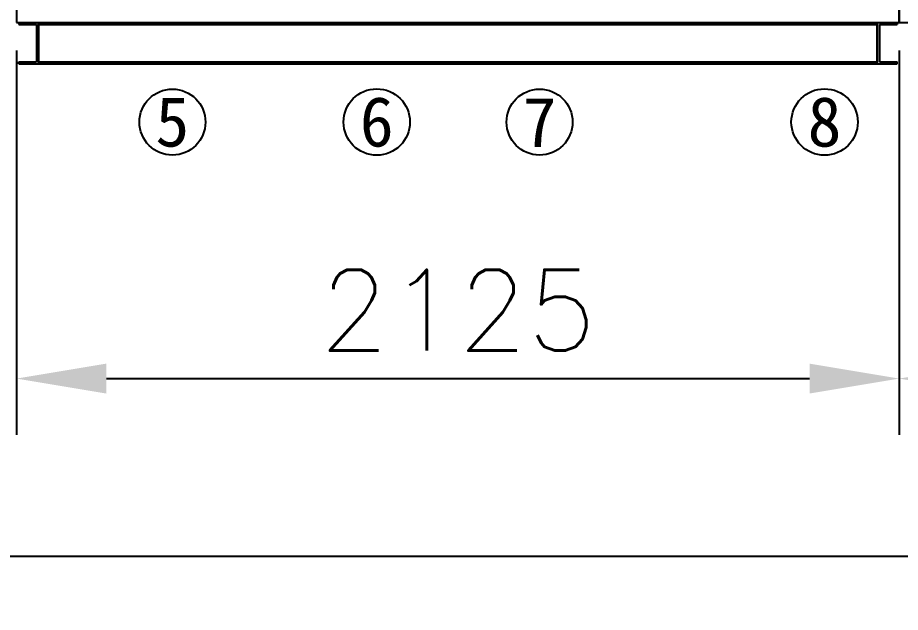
# Model space of a CAD drawing. Header units: millimetres. Extents: x -7952 to 23476, y -6324 to 15714.
# Drawn here: x 2114 to 4240, y -1420 to 11 of the extents above; entities that cross this region are included whole.
import ezdxf
from ezdxf.enums import TextEntityAlignment as Align

# ---------------------------------------------------------------- set-up
doc = ezdxf.new("R2010")
doc.units = ezdxf.units.MM
for name, color, linetype in [('Dim', 1, 'Continuous'), ('McFrame', 7, 'Continuous'), ('SectionName', 1, 'Continuous')]:
    doc.layers.add(name, color=color, linetype=linetype)
doc.styles.add('ROMANS', font='romans.shx')
doc.styles.add('vm', font='宋体', dxfattribs={"height": 213.84})
doc.dimstyles.new('McDim', dxfattribs={"dimscale": 108, "dimtxt": 1.8, "dimasz": 2, "dimexe": 1.25, "dimexo": 0.625, "dimtad": 1, "dimdec": 1, "dimdsep": 46, "dimtxsty": 'ROMANS', "dimcen": 2.5, "dimadec": 0, "dimazin": 0, "dimtfac": 1, "dimtmove": 0, "dimatfit": 1, "dimfxl": 0, "dimarcsym": 0})

# ---------------------------------------------------------------- blocks, each defined once
blk = doc.blocks.new('*D43')
at = {"layer": 'Defpoints', "color": 0}
for p in [(2112, 0), (4237, 0), (4237, -857.52)]:
    blk.add_point(p, dxfattribs=at)
at = {"layer": 'Dim', "color": 0, "lineweight": -2}
for p, q in [((2112, -67.5), (2112, -992.52)), ((4237, -67.5), (4237, -992.52)), ((2328, -857.52), (4021, -857.52))]:
    blk.add_line(p, q, dxfattribs=at)
at = {"layer": 'Dim', "color": 0}
for points in [[(2328, -821.52), (2328, -893.52), (2112, -857.52)], [(4021, -821.52), (4021, -893.52), (4237, -857.52)]]:
    blk.add_solid(points, dxfattribs=at)
at = {"layer": 'Dim', "color": 0, "insert": (3174.5, -692.82), "char_height": 194.4, "attachment_point": 5, "style": 'ROMANS'}
blk.add_mtext('2125', dxfattribs=at)
blk = doc.blocks.new('*D44')
at = {"layer": 'Defpoints', "color": 0}
for p in [(4237, 0), (6587, 0), (6587, -857.52)]:
    blk.add_point(p, dxfattribs=at)
at = {"layer": 'Dim', "color": 0, "lineweight": -2}
for p, q in [((4237, -67.5), (4237, -992.52)), ((6587, -67.5), (6587, -992.52)), ((4453, -857.52), (6371, -857.52))]:
    blk.add_line(p, q, dxfattribs=at)
at = {"layer": 'Dim', "color": 0}
for points in [[(4453, -821.52), (4453, -893.52), (4237, -857.52)], [(6371, -821.52), (6371, -893.52), (6587, -857.52)]]:
    blk.add_solid(points, dxfattribs=at)
at = {"layer": 'Dim', "color": 0, "insert": (5412, -692.82), "char_height": 194.4, "attachment_point": 5, "style": 'ROMANS'}
blk.add_mtext('2350', dxfattribs=at)
blk = doc.blocks.new('*D47')
at = {"layer": 'Defpoints', "color": 0}
for p in [(0, 0), (9974, 0), (9974, -1285.2)]:
    blk.add_point(p, dxfattribs=at)
at = {"layer": 'Dim', "color": 0, "lineweight": -2}
for p, q in [((0, -67.5), (0, -1420.2)), ((9974, -67.5), (9974, -1420.2)), ((216, -1285.2), (9758, -1285.2))]:
    blk.add_line(p, q, dxfattribs=at)
at = {"layer": 'Dim', "color": 0}
for points in [[(216, -1249.2), (216, -1321.2), (0, -1285.2)], [(9758, -1249.2), (9758, -1321.2), (9974, -1285.2)]]:
    blk.add_solid(points, dxfattribs=at)
at = {"layer": 'Dim', "color": 0, "insert": (4987, -1120.5), "char_height": 194.4, "attachment_point": 5, "style": 'ROMANS'}
blk.add_mtext('9974', dxfattribs=at)

msp = doc.modelspace()

# ---------------------------------------------------------------- linework, layer by layer
at = {"layer": 'McFrame'}
for p, q in [((2117, 0), (2165, 0)), ((2117, 0), (2117, -5.3)), ((2165, 0), (2165, -100)), ((2165, 0), (4184, 0)), ((2165, -100), (2165, 0)), ((4184, -100), (4184, 0)), ((4184, 0), (4232, 0)), ((4184, 0), (4184, -100)), ((4232, 0), (4232, -5.3)), ((2117, -5.3), (2159.7, -5.3)), ((2159.7, -5.3), (2159.7, -94.7)), ((2165, -5.3), (4184, -5.3)), ((4189.3, -5.3), (4232, -5.3)), ((4189.3, -5.3), (4189.3, -94.7)), ((2117, -94.7), (2159.7, -94.7)), ((2117, -100), (2117, -94.7)), ((2117, -100), (2165, -100)), ((2165, -94.7), (4184, -94.7)), ((2165, -100), (4184, -100)), ((4184, -100), (4232, -100)), ((4189.3, -94.7), (4232, -94.7)), ((4232, -100), (4232, -94.7))]:
    msp.add_line(p, q, dxfattribs=at)
for points in [[(2112, 0), (4237, 0), (4237, 2872), (2112, 2872)], [(4237, 0), (6587, 0), (6587, 2872), (4237, 2872)]]:
    msp.add_lwpolyline(points, close=True, dxfattribs=at)
at = {"layer": 'SectionName'}
for centre, radius in [((2487, -240), 79.35), ((2979, -240), 79.94), ((3371, -240), 79.35), ((4057, -240), 79.94)]:
    msp.add_circle(centre, radius, dxfattribs=at)

# ---------------------------------------------------------------- texts
at = {"layer": 'SectionName', "style": 'vm'}
for s, p in [('5', (2487, -240)), ('6', (2979, -240)), ('7', (3371, -240)), ('8', (4057, -240))]:
    msp.add_text(s, height=120, dxfattribs=at).set_placement(p, align=Align.MIDDLE)

# ---------------------------------------------------------------- dimensions: what is measured, and where the dimension line sits
at = {"layer": 'Dim'}
for base, p1, p2, picture, middle in [((9974, -1285.2), (0, 0), (9974, 0), '*D47', (4987, -1120.5)), ((4237, -857.52), (2112, 0), (4237, 0), '*D43', (3174.5, -692.82)), ((6587, -857.52), (4237, 0), (6587, 0), '*D44', (5412, -692.82))]:
    dim = msp.add_linear_dim(base=base, p1=p1, p2=p2, dimstyle='McDim', dxfattribs=at)
    dim.commit()
    dim.dimension.update_dxf_attribs({"geometry": picture, "text_midpoint": middle})

doc.saveas('drawing.dxf')
